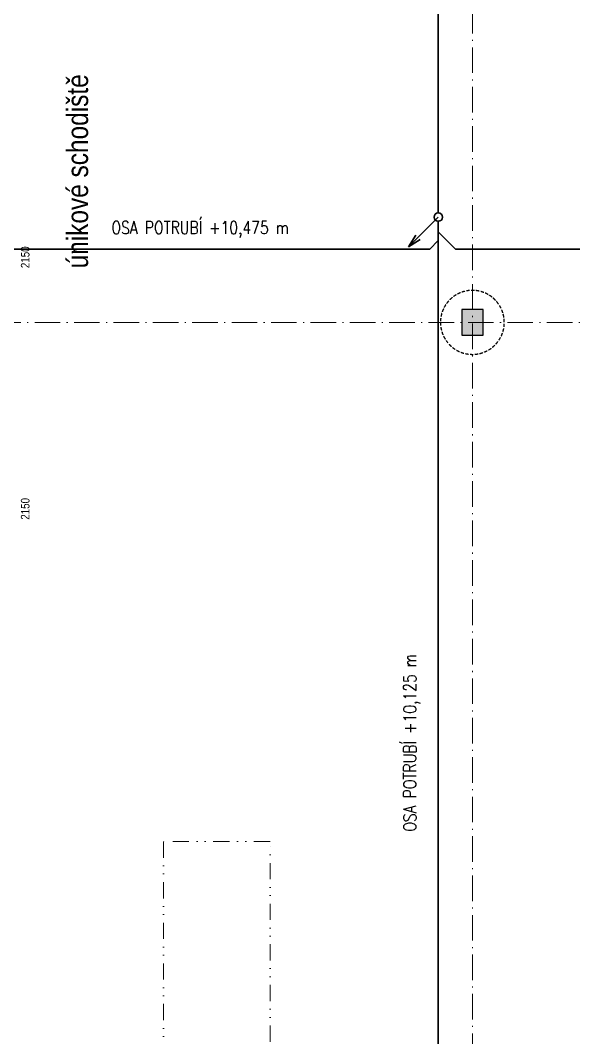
# Model space of a CAD drawing. Header units: millimetres. Extents: x 325046 to 1268204, y 1875583 to 2761998.
# Drawn here: x 719464 to 732457, y 2526117 to 2549976 of the extents above; entities that cross this region are included whole.
import ezdxf

# ---------------------------------------------------------------- set-up
doc = ezdxf.new("R2010")
doc.units = ezdxf.units.MM
doc.header["$LTSCALE"] = 100
for name, pattern in [('ACAD_ISO10W100', [18.5, 12, -3, 0.5, -3]), ('DASHED', [0.75, 0.5, -0.25]), ('DIVIDE', [31.75, 12.7, -6.35, 0, -6.35, 0, -6.35]), ('SO02_F11anp01$0${ Leader Line}', [0])]:
    doc.linetypes.add(name, pattern=pattern)
for name, color, linetype, lineweight, true_color in [('Korabek-text', 7, 'Continuous', 0, 0x7a7a7a), ('Korabek-trasy', 7, 'Continuous', 30, 0x7478c3), ('Světlíky', 7, 'DIVIDE', 15, 0xf81696), ('TECH - počty osob', 7, 'Continuous', 9, 0xf91a5d)]:
    doc.layers.add(name, color=color, linetype=linetype, lineweight=lineweight, true_color=true_color)
doc.layers.add('kóty 100', color=5, linetype='Continuous')
doc.layers.add('ŽB- SLOUPY', color=3, linetype='Continuous')
doc.layers.add('Objekty - osy', color=5, linetype='ACAD_ISO10W100', lineweight=20)
doc.layers.add('ŽB - Šraf-prefa', color=253, linetype='Continuous', lineweight=13)
doc.layers.add('Příprava na dock', color=7, linetype='Continuous', true_color=0x616161)
doc.styles.add('ARIAL NARROW', font='ARIALN.TTF')
doc.styles.add('ROMANS', font='romans.shx', dxfattribs={"width": 0.8})

# ---------------------------------------------------------------- blocks, each defined once
blk = doc.blocks.new('H1 PU')
at = {"layer": 'Příprava na dock', "linetype": 'DASHED', "ltscale": 1.5}
blk.add_circle((1537736, -4876565), 750, dxfattribs=at)
blk = doc.blocks.new('A$C73023567')
at = {"layer": 'Korabek-trasy'}
for p, q in [((23475, 103215.6), (23475, 79415.6)), ((23475, 79315.6), (22777.7, 78618.2)), ((23475, 79215.6), (23475, 55415.6)), ((22777.7, 78618.2), (22948.4, 78892.8)), ((22777.7, 78618.2), (23052.3, 78788.9)), ((23475, 78765.9), (23274.7, 78565.6)), ((23475, 78966.2), (23875.7, 78565.6)), ((23274.7, 78565.6), (13475.3, 78565.6)), ((23875.7, 78565.6), (29074.7, 78565.6))]:
    blk.add_line(p, q, dxfattribs=at)
blk.add_circle((23475, 79315.6), 100, dxfattribs=at)
at = {"layer": 'Korabek-text', "char_height": 300, "width": 28411.347, "attachment_point": 7, "style": 'ROMANS'}
for s, insert, rotation in [('OSA POTRUBÍ +10,475 m', (15799.6, 78827), 0), ('OSA POTRUBÍ +10,125 m', (23048.2, 64901.8), 90)]:
    blk.add_mtext(s, dxfattribs=dict(at, insert=insert, rotation=rotation))

msp = doc.modelspace()

# ---------------------------------------------------------------- hatches: boundary and pattern name
at = {"layer": 'ŽB - Šraf-prefa'}
h = msp.add_hatch(color=256, dxfattribs=at)
h.dxf.hatch_style = 1
h.paths.add_polyline_path([(729828.7, 2542592.7), (730328.7, 2542592.7), (730328.7, 2543192.7), (729828.7, 2543192.7)])

# ---------------------------------------------------------------- linework, layer by layer
at = {"layer": 'Objekty - osy', "ltscale": 0.5}
for points in [[(730078.7, 2591892.7), (730078.7, 2469892.7)], [(705001.7, 2542892.7), (1079001.7, 2542892.7)]]:
    msp.add_lwpolyline(points, dxfattribs=at)
at = {"layer": 'Světlíky', "ltscale": 0.3}
msp.add_lwpolyline([(722828.7, 2525067.7), (725328.7, 2525067.7), (725328.7, 2530717.7), (722828.7, 2530717.7)], close=True, dxfattribs=at)
at = {"layer": 'ŽB- SLOUPY'}
msp.add_lwpolyline([(729828.7, 2542592.7), (730328.7, 2542592.7), (730328.7, 2543192.7), (729828.7, 2543192.7)], close=True, dxfattribs=at)

# ---------------------------------------------------------------- block references
at = {"layer": 'Korabek-trasy', "linetype": 'SO02_F11anp01$0${ Leader Line}'}
msp.add_blockref('A$C73023567', (705803.7, 2466047.2), dxfattribs=at)
at = {"layer": 'Příprava na dock', "xscale": -1, "rotation": 89.99999999999993}
msp.add_blockref('H1 PU', (-4146486.3, 4080628.7), dxfattribs=at)

# ---------------------------------------------------------------- texts
at = {"layer": 'kóty 100', "color": 7, "ltscale": 100, "style": 'ARIAL NARROW'}
for p in [(719677.8, 2544165.1), (719677.8, 2538264.3)]:
    msp.add_text('2150', height=200, rotation=90, dxfattribs=at).set_placement(p)
at = {"layer": 'TECH - počty osob', "style": 'ARIAL NARROW'}
msp.add_text('únikové schodiště', height=500, rotation=90, dxfattribs=at).set_placement((721054.1, 2544158.2))

doc.saveas('drawing.dxf')
